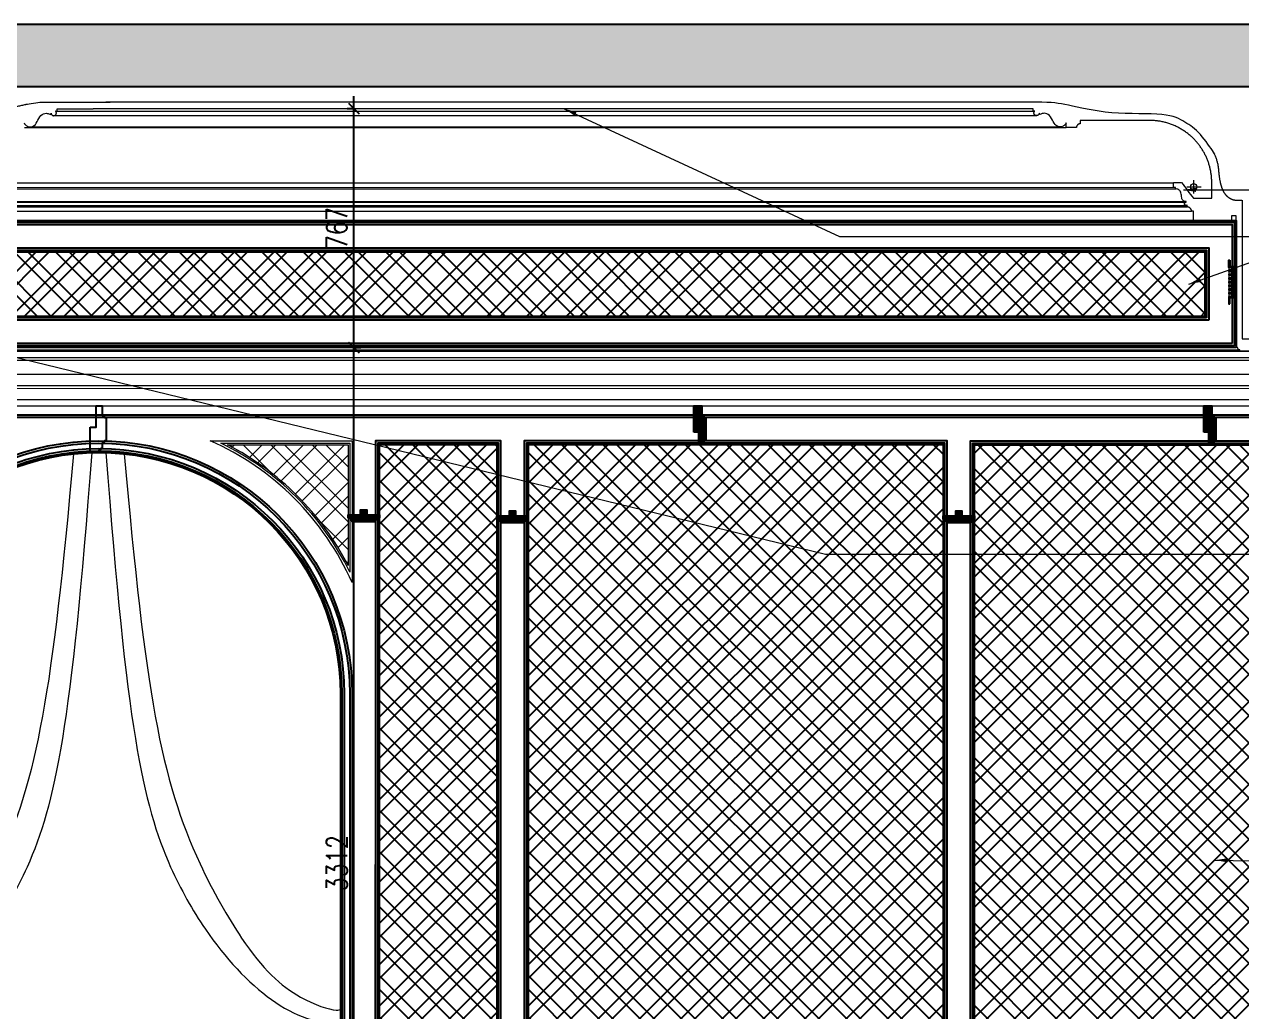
# Model space of a CAD drawing. Header units: inches. Extents: x -12478 to 399182, y -23212 to 525552.
# Drawn here: x 23751 to 27658, y 20041 to 23212 of the extents above; entities that cross this region are included whole.
import ezdxf

# ---------------------------------------------------------------- set-up
doc = ezdxf.new("R2010")
doc.units = ezdxf.units.IN
doc.header["$LTSCALE"] = 1000
doc.header["$MEASUREMENT"] = 0
doc.linetypes.add('DASHED', pattern=[0.75, 0.5, -0.25])
doc.linetypes.add('HIDDEN', pattern=[0.375, 0.25, -0.125])
for name, color, linetype in [('A-DIM', 9, 'Continuous'), ('A-Hidden', 8, 'HIDDEN'), ('FURNITURE', 200, 'Continuous'), ('Layer3', 3, 'Continuous'), ('Layer7', 8, 'Continuous'), ('METAL', 5, 'Continuous'), ('PROJECTION', 8, 'Continuous')]:
    doc.layers.add(name, color=color, linetype=linetype)
for name, color, linetype, lineweight in [('Fabric', 253, 'Continuous', 0), ('GRC', 41, 'Continuous', 0), ('ID-NOTES', 3, 'Continuous', 0), ('Lighting', 5, 'Continuous', 0), ('Stone', 41, 'Continuous', 0), ('Wood treillis', 111, 'Continuous', 0)]:
    doc.layers.add(name, color=color, linetype=linetype, lineweight=lineweight)
doc.layers.add('Stone-GRG', color=7, linetype='Continuous', lineweight=0, true_color=0xfff2cc)
doc.styles.add('ST9', font='romans.shx', dxfattribs={"width": 0.8})
doc.styles.add('ZZ-Dim All', font='romans.shx', dxfattribs={"width": 0.8})
doc.dimstyles.new('DIM 0200', dxfattribs={"dimscale": 200, "dimtxt": 1, "dimasz": 0.8, "dimexe": 0.5, "dimexo": 1, "dimgap": 0.4, "dimtad": 1, "dimdec": 0, "dimrnd": 10, "dimdsep": 46, "dimtxsty": 'ZZ-Dim All', "dimblk1": 'ARCHTICK', "dimblk2": 'ARCHTICK', "dimsah": 1, "dimcen": 1, "dimdle": 0.5, "dimclrd": 256, "dimclre": 256, "dimclrt": 256, "dimadec": 0, "dimazin": 2, "dimtfac": 1, "dimtdec": 0, "dimtix": 1, "dimtmove": 2, "dimatfit": 2, "dimfxl": 1, "dimfxlon": 1, "dimtolj": 1, "dimtzin": 0, "dimlwd": -1, "dimlwe": -1, "dimarcsym": 0})
doc.dimstyles.new('DIM-20', dxfattribs={"dimscale": 1000, "dimtxt": 0.044, "dimasz": 0.035, "dimexe": 0.022, "dimexo": 0.022, "dimgap": 0.022, "dimtad": 1, "dimdec": 0, "dimzin": 0, "dimdsep": 46, "dimtxsty": 'ST9', "dimblk1": 'ARCHTICK', "dimblk2": 'ARCHTICK', "dimsah": 1, "dimcen": 0.088, "dimdle": 0.04, "dimclrd": 256, "dimclre": 256, "dimclrt": 3, "dimadec": 0, "dimazin": 0, "dimtfac": 1, "dimtdec": 0, "dimtix": 1, "dimtofl": 0, "dimtmove": 1, "dimatfit": 3, "dimldrblk": 'CLOSED', "dimfxl": 1, "dimtolj": 1, "dimtzin": 0, "dimarcsym": 0})

# ---------------------------------------------------------------- blocks, each defined once
blk = doc.blocks.new('light')
at = {"layer": 'Lighting'}
for p, q in [((111358.2, -7170.5), (111358.2, -7213.4)), ((111336.9, -7192.4), (111382.3, -7192.4))]:
    blk.add_line(p, q, dxfattribs=at)
blk.add_circle((111358.2, -7192.4), 9.95, dxfattribs=at)
blk = doc.blocks.new('section ceiling a')
at = {"layer": 'GRC', "elevation": 0}
blk.add_lwpolyline([(380678.3, 131338.5), (380678.3, 130893.5), (381308.3, 130893.5), (381308.3, 130853.5), (381113.6, 130853.5), (381113.6, 130853.5), (381113.6, 130853.5), (381085.7, 130853.5), (381085.7, 130858.5, -0.413614), (381078.6, 130865.6), (381073.6, 130865.6), (381073.6, 130870.6), (380758.3, 130870.6), (380758.3, 130865.6), (380753.3, 130865.6, -0.413614), (380746.2, 130858.5), (380746.2, 130853.5), (380670.4, 130853.5), (380670.4, 130853.5), (380670.4, 130858.5, -0.413614), (380663.3, 130865.6), (380658.3, 130865.6), (380658.3, 131288.1)], format="xyb", dxfattribs=at)
at = {"layer": 'GRC'}
for points, weights, knots in [([(376203.4, 131338.5, 0), (376280.2, 131325.5, 0), (376276, 131427, 0), (376280, 131446.6, 0), (376286.1, 131490, 0), (376317.3, 131531.1, 0), (376354.8, 131567.2, 0), (376387.4, 131592.1, 0), (376425.1, 131618.4, 0), (376511.4, 131616.2, 0), (376690.3, 131612.5, 0), (376759.5, 131652.2, 0), (376828.3, 131653.6, 0), (376878.2, 131653.6, 0), (377102.6, 131653.6, 0), (377030.2, 131653.6, 0)], [1, 1, 1, 1, 0.949253021674, 0.949253021674, 1, 0.949253021674, 0.949253021674, 1, 1, 1, 1, 1, 1, 1], [0.672419, 0.672419, 0.672419, 0.672419, 1.619398, 1.619398, 1.619398, 2.404796, 2.404796, 2.404796, 3.190194, 3.190194, 3.190194, 4.002694, 4.002694, 4.002694, 4.856498, 4.856498, 4.856498, 4.856498]), ([(380678.3, 131338.5, 0), (380601.5, 131325.5, 0), (380605.7, 131427, 0), (380601.7, 131446.6, 0), (380595.6, 131490, 0), (380564.4, 131531.1, 0), (380526.9, 131567.2, 0), (380494.3, 131592.1, 0), (380456.6, 131618.4, 0), (380370.3, 131616.2, 0), (380191.4, 131612.5, 0), (380122.2, 131652.2, 0), (380053.4, 131653.6, 0), (380003.5, 131653.6, 0), (379759.1, 131653.6, 0), (377044.5, 131653.6, 0)], [1, 1, 1, 1, 0.949253021674, 0.949253021674, 1, 0.949253021674, 0.949253021674, 1, 1, 1, 1, 1, 1, 1], [0.672419, 0.672419, 0.672419, 0.672419, 1.619398, 1.619398, 1.619398, 2.404796, 2.404796, 2.404796, 3.190194, 3.190194, 3.190194, 4.002694, 4.002694, 4.002694, 4.856498, 4.856498, 4.856498, 4.856498]), ([(380521.8, 131536.5, 0), (380483.8, 131574.5, 0), (380434.1, 131595.1, 0), (380380.4, 131595.1, 0), (380306.1, 131595.1, 0), (380231.9, 131595.1, 0), (380157.6, 131595.1, 0)], [1, 0.949253021674, 0.949253021674, 1, 1, 1, 1], [1220.88428, 1220.88428, 1220.88428, 1220.88428, 1221.669678, 1221.669678, 1221.669678, 1222.669678, 1222.669678, 1222.669678, 1222.669678]), ([(380580.4, 131345.1, 0), (380580.4, 131361.8, 0), (380580.4, 131378.4, 0), (380580.4, 131395.1, 0), (380580.4, 131448.9, 0), (380559.8, 131498.5, 0), (380521.8, 131536.5, 0)], [1, 1, 1, 1, 0.949253021674, 0.949253021674, 1], [1219.098882, 1219.098882, 1219.098882, 1219.098882, 1220.098882, 1220.098882, 1220.098882, 1220.88428, 1220.88428, 1220.88428, 1220.88428])]:
    blk.add_rational_spline(points, weights, degree=3, knots=knots, dxfattribs=at)
for points, knots in [([(376769.1, 131586.8, 0), (376769.6, 131585.1, 0), (376772.1, 131580.9, 0), (376781.6, 131572.6, 0), (376803.4, 131575.3, 0), (376812.3, 131596.9, 0), (376823.2, 131615.2, 0), (376841.1, 131619.3, 0), (376849.9, 131615.8, 0), (376852.6, 131613.7, 0)], [1227.240474, 1227.240474, 1227.240474, 1227.240474, 1263.20953, 1323.395093, 1470.775087, 1611.888659, 1766.488267, 1876.411689, 1946.427942, 1946.427942, 1946.427942, 1946.427942]), ([(380112.6, 131586.8, 0), (380112.1, 131585.1, 0), (380109.5, 131580.9, 0), (380100.1, 131572.6, 0), (380078.3, 131575.3, 0), (380069.4, 131596.9, 0), (380058.5, 131615.2, 0), (380040.6, 131619.3, 0), (380031.8, 131615.8, 0), (380029.1, 131613.7, 0)], [1227.240474, 1227.240474, 1227.240474, 1227.240474, 1263.20953, 1323.395093, 1470.775087, 1611.888659, 1766.488267, 1876.411689, 1946.427942, 1946.427942, 1946.427942, 1946.427942]), ([(380498.1, 131334.4, 0), (380495.2, 131334.4, 0), (380487.8, 131335.7, 0), (380482.4, 131348.2, 0), (380483.5, 131360.8, 0), (380476.9, 131372.2, 0), (380469, 131375.2, 0), (380464.6, 131375.1, 0), (380463.6, 131375.1, 0)], [12.38377, 12.38377, 12.38377, 12.38377, 191.063387, 414.968475, 742.989527, 949.449289, 1151.746905, 1213.098882, 1213.098882, 1213.098882, 1213.098882])]:
    blk.add_open_spline(points, degree=3, knots=knots, dxfattribs=at)
for points in [[(376852.6, 131613.7, 0), (376853.4, 131615.4, 0), (376854.2, 131617.1, 0), (376855, 131618.8, 0)], [(376869.3, 131625, 0), (376870.9, 131625, 0), (376872.5, 131625, 0), (376874.1, 131625, 0)], [(376874.1, 131625, 0), (376874.1, 131627.5, 0), (376874.1, 131630.1, 0), (376874.1, 131632.6, 0)], [(376874.1, 131632.6, 0), (376910.1, 131632.6, 0), (376946.1, 131632.6, 0), (376990, 131632.6, 0)], [(380007.6, 131632.6, 0), (379971.6, 131632.6, 0), (379935.6, 131632.6, 0), (376990, 131632.6, 0)], [(380007.6, 131625, 0), (380007.6, 131627.5, 0), (380007.6, 131630.1, 0), (380007.6, 131632.6, 0)], [(380012.4, 131625, 0), (380010.8, 131625, 0), (380009.2, 131625, 0), (380007.6, 131625, 0)], [(380029.1, 131613.7, 0), (380028.3, 131615.4, 0), (380027.5, 131617.1, 0), (380026.7, 131618.8, 0)], [(380157.6, 131595.1, 0), (380157.6, 131591.4, 0), (380157.6, 131587.6, 0), (380157.6, 131583.9, 0)], [(380112.6, 131572.6, 0), (380112.6, 131577.4, 0), (380112.6, 131582.1, 0), (380112.6, 131586.8, 0)], [(380146.3, 131572.6, 0), (380135.1, 131572.6, 0), (380123.8, 131572.6, 0), (380112.6, 131572.6, 0)], [(380457.6, 131380.1, 0), (380457.6, 131385.1, 0), (380457.6, 131390.1, 0), (380457.6, 131395.1, 0)], [(380457.6, 131395.1, 0), (380466.3, 131395.1, 0), (380475, 131395.1, 0), (380483.6, 131395.1, 0)], [(380463.6, 131380.1, 0), (380461.6, 131380.1, 0), (380459.6, 131380.1, 0), (380457.6, 131380.1, 0)], [(380463.6, 131375.1, 0), (380463.6, 131376.8, 0), (380463.6, 131378.4, 0), (380463.6, 131380.1, 0)], [(380483.6, 131395.1, 0), (380496.2, 131378.4, 0), (380508.8, 131361.8, 0), (380521.4, 131345.1, 0)], [(380498.1, 131332.4, 0), (380498.1, 131333, 0), (380498.1, 131333.7, 0), (380498.1, 131334.4, 0)], [(380501.4, 131317.1, 0), (380501.4, 131319.1, 0), (380501.4, 131321.1, 0), (380501.4, 131323.1, 0)], [(380521.4, 131345.1, 0), (380541, 131345.1, 0), (380560.7, 131345.1, 0), (380580.4, 131345.1, 0)], [(380521.4, 131303.1, 0), (380519.4, 131303.1, 0), (380517.4, 131303.1, 0), (380515.4, 131303.1, 0)], [(380521.4, 131273.1, 0), (380521.4, 131283.1, 0), (380521.4, 131293.1, 0), (380521.4, 131303.1, 0)], [(380658.3, 131288.1, 0), (380653.3, 131288.1, 0), (380648.3, 131288.1, 0), (380643.3, 131288.1, 0)], [(380643.3, 131288.1, 0), (380643.3, 131283.1, 0), (380643.3, 131278.1, 0), (380643.3, 131273.1, 0)], [(380643.3, 131273.1, 0), (380574.7, 131273.1, 0), (380548, 131273.1, 0), (380521.4, 131273.1, 0)]]:
    blk.add_open_spline(points, degree=3, dxfattribs=at)
for points, weights in [([(376855, 131618.8, 0), (376855, 131614.7, 0), (376857.5, 131611.5, 0), (376861.4, 131610.5, 0)], [1, 0.859857415077, 0.859857415077, 1]), ([(376861.4, 131610.5, 0), (376865.3, 131609.5, 0), (376869, 131611.1, 0), (376871, 131614.7, 0)], [1, 0.859857415077, 0.859857415077, 1]), ([(376871, 131614.7, 0), (376872.9, 131618.3, 0), (376872.3, 131622.2, 0), (376869.3, 131625, 0)], [1, 0.859857415077, 0.859857415077, 1]), ([(380010.7, 131614.7, 0), (380008.8, 131618.3, 0), (380009.4, 131622.2, 0), (380012.4, 131625, 0)], [1, 0.859857415077, 0.859857415077, 1]), ([(380020.3, 131610.5, 0), (380016.4, 131609.5, 0), (380012.7, 131611.1, 0), (380010.7, 131614.7, 0)], [1, 0.859857415077, 0.859857415077, 1]), ([(380026.7, 131618.8, 0), (380026.7, 131614.7, 0), (380024.2, 131611.5, 0), (380020.3, 131610.5, 0)], [1, 0.859857415077, 0.859857415077, 1]), ([(380157.6, 131583.9, 0), (380151, 131583.9, 0), (380146.3, 131579.2, 0), (380146.3, 131572.6, 0)], [1, 0.80473785416, 0.80473785416, 1]), ([(380495.2, 131322.9, 0), (380493.3, 131324.2, 0), (380492.5, 131326.4, 0), (380493.2, 131328.7, 0)], [1, 0.869851736995, 0.869851736995, 1]), ([(380493.2, 131328.7, 0), (380493.9, 131331, 0), (380495.8, 131332.4, 0), (380498.1, 131332.4, 0)], [1, 0.869851736995, 0.869851736995, 1]), ([(380501.4, 131323.1, 0), (380499.5, 131321.6, 0), (380497.2, 131321.5, 0), (380495.2, 131322.9, 0)], [1, 0.869851736995, 0.869851736995, 1]), ([(380515.4, 131303.1, 0), (380515.4, 131311.3, 0), (380509.6, 131317.1, 0), (380501.4, 131317.1, 0)], [1, 0.804737854124, 0.804737854124, 1])]:
    blk.add_rational_spline(points, weights, degree=3, dxfattribs=at)
blk.add_blockref('light', (269163.8, 138574.1, 0), dxfattribs=at)
blk = doc.blocks.new('DIFFUSER SEC')
at = {"layer": 'FURNITURE', "color": 251, "linetype": 'Continuous', "lineweight": 0}
for p, q in [((55028.5, -20119.8), (55028.5, -20213.8)), ((55051.5, -20119.8), (55051.5, -20213.8))]:
    blk.add_line(p, q, dxfattribs=at)
at = {"layer": 'METAL'}
for points in [[(55048.5, -20096.8), (55048.5, -20116.8), (55028.5, -20116.8), (55028.5, -20119.8), (55051.5, -20119.8), (55051.5, -20096.8), (55048.5, -20096.8)], [(55048.5, -20236.8), (55048.5, -20216.8), (55028.5, -20216.8), (55028.5, -20213.8), (55051.5, -20213.8), (55051.5, -20236.8), (55048.5, -20236.8)]]:
    blk.add_lwpolyline(points, dxfattribs=at)
for points in [[(55028.5, -20130.2), (55051.5, -20130.2), (55051.5, -20132.2), (55028.5, -20132.2)], [(55028.5, -20142.1), (55051.5, -20142.1), (55051.5, -20144.1), (55028.5, -20144.1)], [(55028.5, -20154), (55051.5, -20154), (55051.5, -20156), (55028.5, -20156)], [(55028.5, -20165.8), (55051.5, -20165.8), (55051.5, -20167.8), (55028.5, -20167.8)], [(55028.5, -20177.7), (55051.5, -20177.7), (55051.5, -20179.7), (55028.5, -20179.7)], [(55028.5, -20189.6), (55051.5, -20189.6), (55051.5, -20191.6), (55028.5, -20191.6)], [(55028.5, -20201.5), (55051.5, -20201.5), (55051.5, -20203.5), (55028.5, -20203.5)]]:
    blk.add_lwpolyline(points, close=True, dxfattribs=at)
at = {"layer": 'PROJECTION'}
for p, q in [((55037.5, -20130.2), (55037.5, -20119.8)), ((55042.5, -20130.2), (55042.5, -20119.8)), ((55037.5, -20142.1), (55037.5, -20132.2)), ((55037.5, -20154), (55037.5, -20144.1)), ((55037.5, -20165.8), (55037.5, -20156)), ((55042.5, -20142.1), (55042.5, -20132.2)), ((55042.5, -20154), (55042.5, -20144.1)), ((55042.5, -20165.8), (55042.5, -20156)), ((55037.5, -20177.7), (55037.5, -20167.8)), ((55037.5, -20189.6), (55037.5, -20179.7)), ((55037.5, -20201.5), (55037.5, -20191.6)), ((55042.5, -20177.7), (55042.5, -20167.8)), ((55042.5, -20189.6), (55042.5, -20179.7)), ((55042.5, -20201.5), (55042.5, -20191.6)), ((55037.5, -20213.8), (55037.5, -20203.5)), ((55042.5, -20213.8), (55042.5, -20203.5))]:
    blk.add_line(p, q, dxfattribs=at)
blk = doc.blocks.new('_ARCHTICK')
at = {"color": 0, "linetype": 'ByBlock', "const_width": 0.15}
blk.add_lwpolyline([(-0.5, -0.5), (0.5, 0.5)], dxfattribs=at)
blk = doc.blocks.new('A$C4cf03dc6')
at = {"layer": 'Fabric', "lineweight": 0}
for points, knots in [([(1005.3, 2963.4, 0), (939.7, 2087.2, 0), (870, 1745.2, 0), (612.8, 1290.6, 0), (392.5, 1114.4, 0), (253, 1136.7, 0)], [407.218474, 407.218474, 407.218474, 407.218474, 756.841523, 881.937441, 1265.355331, 1265.355331, 1265.355331, 1265.355331]), ([(946.6, 2959.8, 0), (879.1, 2197.2, 0), (814.1, 1823.5, 0), (540.8, 1340.4, 0), (402.1, 1211.3, 0), (268.4, 1167.9, 0), (253, 1175, 0), (253, 1175, 0), (253, 1175, 0), (253, 1175, 0)], [365.515274, 365.515274, 365.515274, 365.515274, 756.841523, 881.937441, 1071.680382, 1208.200709, 1265.782785, 1265.782785, 1265.786307, 1265.786307, 1265.786307, 1265.786307]), ([(1050.8, 2963.4, 0), (1116.4, 2087.2, 0), (1186.1, 1745.2, 0), (1443.3, 1290.6, 0), (1663.6, 1114.4, 0), (1803.1, 1136.7, 0)], [407.218474, 407.218474, 407.218474, 407.218474, 756.841523, 881.937441, 1265.355331, 1265.355331, 1265.355331, 1265.355331]), ([(1109.5, 2959.8, 0), (1177, 2197.2, 0), (1242, 1823.5, 0), (1515.3, 1340.4, 0), (1654, 1211.3, 0), (1787.7, 1167.9, 0), (1803.1, 1175, 0), (1803.1, 1175, 0), (1803.1, 1175, 0), (1803.1, 1175, 0)], [365.515274, 365.515274, 365.515274, 365.515274, 756.841523, 881.937441, 1071.680382, 1208.200709, 1265.782785, 1265.782785, 1265.786307, 1265.786307, 1265.786307, 1265.786307])]:
    blk.add_open_spline(points, degree=3, knots=knots, dxfattribs=at)
blk = doc.blocks.new('*D362')
at = {"layer": 'A-DIM', "lineweight": -2, "transparency": 16777216}
for p, q in [((24808.6, 18822.1), (24808.6, 22214.1)), ((24811.6, 22174.1), (24830.6, 22174.1)), ((24811.6, 18862.1), (24830.6, 18862.1))]:
    blk.add_line(p, q, dxfattribs=at)
at = {"layer": 'Defpoints', "color": 0, "transparency": 16777216}
for p in [(24789.6, 22174.1, 0), (24808.6, 22174.1), (24789.6, 18862.1, 0)]:
    blk.add_point(p, dxfattribs=at)
at = {"layer": 'A-DIM', "lineweight": -2, "transparency": 16777216, "xscale": 35, "yscale": 35, "zscale": 35}
for p, rotation in [((24808.6, 22174.1), 90), ((24808.6, 18862.1), 270)]:
    blk.add_blockref('_ARCHTICK', p, dxfattribs=dict(at, rotation=rotation))
at = {"layer": 'A-DIM', "color": 3, "transparency": 16777216, "insert": (24753.6, 20518.1), "char_height": 66, "attachment_point": 5, "rotation": 90, "style": 'ST9'}
blk.add_mtext('\\A1;3312', dxfattribs=at)
blk = doc.blocks.new('_CLOSED')
at = {"color": 0, "linetype": 'ByBlock'}
for p, q in [((-1, 0.17), (0, 0)), ((-1, 0.17), (-1, -0.17)), ((0, 0), (-1, -0.17)), ((0, 0), (-1, 0))]:
    blk.add_line(p, q, dxfattribs=at)
blk = doc.blocks.new('*D363')
at = {"layer": 'A-DIM', "lineweight": -2, "transparency": 16777216}
for p, q in [((24808.6, 22134.1), (24808.6, 22981.2)), ((24808.6, 22941.2), (24786.6, 22941.2)), ((24808.6, 22174.1), (24786.6, 22174.1))]:
    blk.add_line(p, q, dxfattribs=at)
at = {"layer": 'Defpoints', "color": 0, "transparency": 16777216}
for p in [(24808.6, 22941.2), (24830.6, 22941.2, 0), (24830.6, 22174.1)]:
    blk.add_point(p, dxfattribs=at)
at = {"layer": 'A-DIM', "lineweight": -2, "transparency": 16777216, "xscale": 35, "yscale": 35, "zscale": 35}
for p, rotation in [((24808.6, 22941.2), 90), ((24808.6, 22174.1), 270)]:
    blk.add_blockref('_ARCHTICK', p, dxfattribs=dict(at, rotation=rotation))
at = {"layer": 'A-DIM', "color": 3, "transparency": 16777216, "insert": (24753.6, 22557.6), "char_height": 66, "attachment_point": 5, "rotation": 90, "style": 'ST9'}
blk.add_mtext('\\A1;767', dxfattribs=at)

msp = doc.modelspace()

# ---------------------------------------------------------------- hatches: boundary and pattern name
at = {"layer": 'Layer7'}
h = msp.add_hatch(dxfattribs=at)
h.set_pattern_fill('AR-CONC', color=256, scale=10, style=0)
h.set_pattern_definition([(50, (-18532.32, 29289.3), (71.72602, -6.27521), [7.5, -82.5]), (355, (-18532.32, 29289.3), (-13.87513, 75.21921), [6, -66]), (100.4514, (-18526.34, 29288.78), (57.85094, 68.94395), [6.37402, -70.11421]), (46.1842, (-18532.32, 29309.3), (106.7241, -16.5519), [11.25, -123.75]), (96.6356, (-18523.43, 29307.92), (93.46627, 97.41179), [9.56103, -105.1713]), (351.1842, (-18532.32, 29309.3), (93.4662, 97.41186), [9, -99]), (21, (-18522.32, 29304.3), (59.690705, -40.26189), [7.5, -82.5]), (326, (-18522.32, 29304.3), (24.33153, 72.515), [6, -66]), (71.4514, (-18517.346, 29300.95), (84.02226, 32.25305), [6.37402, -70.11421]), (37.5, (-18532.32, 29289.302), (1.215986, 33.289385), [0, -65.2, 0, -67, 0, -66.25]), (7.5, (-18532.32, 29289.302), (26.306954, 39.44117), [0, -38.2, 0, -63.7, 0, -25.25]), (327.5, (-18554.62, 29289.302), (53.382244, -2.255487), [0, -25, 0, -78, 0, -103.5]), (317.5, (-18564.62, 29289.302), (58.318617, 10.0105), [0, -32.5, 0, -51.8, 0, -73.5])])
h.paths.add_polyline_path([(21965, 23212.1), (21965, 23012.1), (28510.1, 23012.1), (28510.1, 23212.1)])
at = {"layer": 'Stone-GRG', "lineweight": 0}
h = msp.add_hatch(dxfattribs=at)
h.set_pattern_fill('ANSI31', color=253, scale=20)
h.set_pattern_definition([(45, (-65929.582, -12056.0905), (-1.76776695, 1.76776695), [])])
edge = h.paths.add_edge_path()
edge.add_line((25899.2, 21902), (25899.2, 21987))
edge.add_line((25899.2, 21987), (25925.3, 21987))
edge.add_line((25925.3, 21987), (25925.3, 21962))
edge.add_line((25925.3, 21962), (25925.3, 21957))
edge.add_arc((25925.3, 21949.5), 7.5, 0, 90, ccw=False)
edge.add_line((25932.8, 21949.5), (25937.8, 21949.5))
edge.add_line((25937.8, 21949.5), (25937.8, 21874.5))
edge.add_line((25937.8, 21874.5), (25932.8, 21874.5))
edge.add_arc((25925.3, 21874.5), 7.5, -90, 0, ccw=False)
edge.add_line((25925.3, 21867), (25925.3, 21862))
edge.add_line((25925.3, 21862), (25915.3, 21862))
edge.add_line((25915.3, 21862), (25915.3, 21902))
edge.add_line((25915.3, 21902), (25899.2, 21902))
h = msp.add_hatch(dxfattribs=at)
h.set_pattern_fill('ANSI31', color=253, scale=20)
h.set_pattern_definition([(45, (-64292.5377, -12056.0898), (-1.76776695, 1.76776695), [])])
edge = h.paths.add_edge_path()
edge.add_line((27536.3, 21902), (27536.3, 21987))
edge.add_line((27536.3, 21987), (27562.4, 21987))
edge.add_line((27562.4, 21987), (27562.4, 21962))
edge.add_line((27562.4, 21962), (27562.4, 21957))
edge.add_arc((27562.4, 21949.5), 7.5, 0, 90, ccw=False)
edge.add_line((27569.9, 21949.5), (27574.9, 21949.5))
edge.add_line((27574.9, 21949.5), (27574.9, 21874.5))
edge.add_line((27574.9, 21874.5), (27569.9, 21874.5))
edge.add_arc((27562.4, 21874.5), 7.5, -90, 0, ccw=False)
edge.add_line((27562.4, 21867), (27562.4, 21862))
edge.add_line((27562.4, 21862), (27552.4, 21862))
edge.add_line((27552.4, 21862), (27552.4, 21902))
edge.add_line((27552.4, 21902), (27536.3, 21902))
h = msp.add_hatch(dxfattribs=at)
h.set_pattern_fill('ANSI31', color=253, scale=20)
h.set_pattern_definition([(45, (20421.132, 3.199), (-1.76776695, 1.76776695), [])])
edge = h.paths.add_edge_path()
edge.add_line((24850, 21637.1), (24890.3, 21637.1))
edge.add_line((24890.3, 21637.1), (24890.3, 21627.1))
edge.add_line((24890.3, 21627.1), (24890.3, 21627.1))
edge.add_line((24890.3, 21627.1), (24885.3, 21627.1))
edge.add_arc((24877.8, 21627.1), 7.5, -90, 0, ccw=False)
edge.add_line((24877.8, 21619.6), (24877.8, 21614.6))
edge.add_line((24877.8, 21614.6), (24802.5, 21614.6))
edge.add_line((24802.5, 21614.6), (24802.5, 21619.6))
edge.add_arc((24802.5, 21627.1), 7.5, 180, 270, ccw=False)
edge.add_line((24795, 21627.1), (24790, 21627.1))
edge.add_line((24790, 21627.1), (24790, 21637.1))
edge.add_line((24790, 21637.1), (24830, 21637.1))
edge.add_line((24830, 21637.1), (24830, 21653.2))
edge.add_line((24830, 21653.2), (24850, 21653.2))
edge.add_line((24850, 21653.2), (24850, 21637.1))
h = msp.add_hatch(dxfattribs=at)
h.set_pattern_fill('ANSI31', color=253, scale=20)
h.set_pattern_definition([(45, (20898.7928, -0.5808), (-1.76776695, 1.76776695), [])])
edge = h.paths.add_edge_path()
edge.add_line((25327.7, 21633.3), (25367.9, 21633.3))
edge.add_line((25367.9, 21633.3), (25367.9, 21623.3))
edge.add_line((25367.9, 21623.3), (25367.9, 21623.3))
edge.add_line((25367.9, 21623.3), (25362.9, 21623.3))
edge.add_arc((25355.4, 21623.3), 7.5, -90, 0, ccw=False)
edge.add_line((25355.4, 21615.8), (25355.4, 21610.8))
edge.add_line((25355.4, 21610.8), (25280.2, 21610.8))
edge.add_line((25280.2, 21610.8), (25280.2, 21615.8))
edge.add_arc((25280.2, 21623.3), 7.5, 180, 270, ccw=False)
edge.add_line((25272.7, 21623.3), (25267.7, 21623.3))
edge.add_line((25267.7, 21623.3), (25267.7, 21633.3))
edge.add_line((25267.7, 21633.3), (25307.7, 21633.3))
edge.add_line((25307.7, 21633.3), (25307.7, 21649.4))
edge.add_line((25307.7, 21649.4), (25327.7, 21649.4))
edge.add_line((25327.7, 21649.4), (25327.7, 21633.3))
h = msp.add_hatch(dxfattribs=at)
h.set_pattern_fill('ANSI31', color=253, scale=20)
h.set_pattern_definition([(45, (22331.2925, -0.656), (-1.76776695, 1.76776695), [])])
edge = h.paths.add_edge_path()
edge.add_line((26760.2, 21633.2), (26800.4, 21633.2))
edge.add_line((26800.4, 21633.2), (26800.4, 21623.2))
edge.add_line((26800.4, 21623.2), (26800.4, 21623.2))
edge.add_line((26800.4, 21623.2), (26795.4, 21623.2))
edge.add_arc((26787.9, 21623.2), 7.5, -90, 0, ccw=False)
edge.add_line((26787.9, 21615.7), (26787.9, 21610.7))
edge.add_line((26787.9, 21610.7), (26712.7, 21610.7))
edge.add_line((26712.7, 21610.7), (26712.7, 21615.7))
edge.add_arc((26712.7, 21623.2), 7.5, 180, 270, ccw=False)
edge.add_line((26705.2, 21623.2), (26700.2, 21623.2))
edge.add_line((26700.2, 21623.2), (26700.2, 21633.2))
edge.add_line((26700.2, 21633.2), (26740.2, 21633.2))
edge.add_line((26740.2, 21633.2), (26740.2, 21649.3))
edge.add_line((26740.2, 21649.3), (26760.2, 21649.3))
edge.add_line((26760.2, 21649.3), (26760.2, 21633.2))
at = {"layer": 'Wood treillis', "lineweight": -2}
h = msp.add_hatch(dxfattribs=at)
h.set_pattern_fill('ANSI32', color=256, scale=250, angle=90)
h.set_pattern_definition([(135, (15307.57, -0.02), (-66.29126, -66.29126), []), (135, (15307.57, 44.17), (-66.29126, -66.29126), [])])
h.paths.add_polyline_path([(23305, 22274.2), (27540, 22274.2), (27540, 22481.7), (23305, 22481.7)])
h = msp.add_hatch(dxfattribs=at)
h.set_pattern_fill('ANSI32', color=256, scale=240)
h.set_pattern_definition([(45, (15307.57, -0.02), (-63.6396, 63.6396), []), (45, (15349.99, -0.02), (-63.6396, 63.6396), [])])
h.paths.add_polyline_path([(23305, 22481.6), (23305, 22274.1), (27540, 22274.2), (27540, 22481.7)])
at = {"layer": 'Wood treillis'}
h = msp.add_hatch(dxfattribs=at)
h.set_pattern_fill('ANSI32', color=256, scale=250)
edge = h.paths.add_edge_path()
edge.add_line((24402.4, 21862), (24790, 21862))
edge.add_line((24790, 21862), (24790, 21474.4))
edge.add_arc((23990, 21062), 900, 27.2722, 62.7312)
h = msp.add_hatch(dxfattribs=at)
h.set_pattern_fill('ANSI32', color=256, scale=250, angle=90)
edge = h.paths.add_edge_path()
edge.add_line((24402.4, 21862), (24790, 21862))
edge.add_line((24790, 21862), (24790, 21474.4))
edge.add_arc((23990, 21062), 900, 27.2722, 62.7312)
at = {"layer": 'Wood treillis', "lineweight": -2}
h = msp.add_hatch(dxfattribs=at)
h.set_pattern_fill('ANSI32', color=256, scale=250)
h.set_pattern_definition([(45, (15967.8, -0.02), (-66.29126, 66.29126), []), (45, (16011.99, -0.02), (-66.29126, 66.29126), [])])
h.paths.add_polyline_path([(25259.8, 19167), (25268.1, 19167), (25268, 21862), (25259.8, 21862), (24890, 21862), (24889.8, 19167)])
h = msp.add_hatch(dxfattribs=at)
h.set_pattern_fill('ANSI32', color=256, scale=250, angle=90)
h.set_pattern_definition([(135, (15967.8, -0.02), (-66.29126, -66.29126), []), (135, (15967.8, 44.17), (-66.29126, -66.29126), [])])
h.paths.add_polyline_path([(25259.8, 19167), (24889.8, 19167), (24890, 21862), (25259.8, 21862), (25268, 21862), (25268.1, 19167)])
h = msp.add_hatch(dxfattribs=at)
h.set_pattern_fill('ANSI32', color=256, scale=250)
h.set_pattern_definition([(45, (16445.73, -0.05), (-66.29126, 66.29126), []), (45, (16489.925, -0.05), (-66.29126, 66.29126), [])])
h.paths.add_polyline_path([(26692.5, 19167), (26700.7, 19167), (26700.6, 21862), (26692.5, 21862), (25368, 21862), (25367.8, 19167)])
h = msp.add_hatch(dxfattribs=at)
h.set_pattern_fill('ANSI32', color=256, scale=250, angle=90)
h.set_pattern_definition([(135, (16445.73, -0.05), (-66.29126, -66.29126), []), (135, (16445.73, 44.14), (-66.29126, -66.29126), [])])
h.paths.add_polyline_path([(25737.7, 19167), (25367.8, 19167), (25368, 21862), (25737.8, 21862), (26700.6, 21862), (26700.7, 19167)])
h = msp.add_hatch(dxfattribs=at)
h.set_pattern_fill('ANSI32', color=256, scale=250)
h.set_pattern_definition([(45, (16455.59, -0.05), (-66.29126, 66.29126), []), (45, (16499.78, -0.05), (-66.29126, 66.29126), [])])
h.paths.add_polyline_path([(26808.6, 19167), (26800.3, 19167), (26800.4, 21862), (26808.6, 21862), (28133.1, 21862), (28133.2, 19167)])
h = msp.add_hatch(dxfattribs=at)
h.set_pattern_fill('ANSI32', color=256, scale=250, angle=90)
h.set_pattern_definition([(135, (16455.59, -0.05), (-66.29126, -66.29126), []), (135, (16455.59, 44.14), (-66.29126, -66.29126), [])])
h.paths.add_polyline_path([(27753.3, 19167), (28133.2, 19167), (28133.1, 21862), (27753.3, 21862), (26800.4, 21862), (26800.3, 19167)])

# ---------------------------------------------------------------- linework, layer by layer
at = {"layer": 'A-Hidden', "linetype": 'DASHED', "lineweight": 0, "ltscale": 10}
for p, q in [((30610.3, 23012, 0), (17330.2, 23012, 0)), ((30610.3, 22162.5, 0), (17330.2, 22162.5, 0))]:
    msp.add_line(p, q, dxfattribs=at)
at = {"layer": 'GRC', "lineweight": 0}
for p, q in [((23845.9, 22918.8, 0), (26999.1, 22918.8, 0)), ((23855.8, 22933.5, 0), (26989.2, 22933.5, 0)), ((23750.8, 22881.1, 0), (27094.2, 22881.1, 0)), ((23771.3, 22883.1, 0), (27073.7, 22883.1, 0)), ((23405.7, 22703.6, 0), (27439.2, 22703.5, 0)), ((23399.3, 22683.7, 0), (27446.8, 22683.6, 0)), ((23406.4, 22688.7, 0), (27445.2, 22688.6, 0)), ((23362.5, 22625.7, 0), (27483.4, 22625.6, 0)), ((23362.6, 22630.6, 0), (27483, 22630.5, 0)), ((23365.8, 22643, 0), (27479.8, 22642.9, 0)), ((23365.8, 22641, 0), (27479.6, 22640.9, 0)), ((23348.6, 22612, 0), (27497, 22611.9, 0)), ((23342.6, 22581.7, 0), (27502.4, 22581.7, 0)), ((22690.3, 22162.1, 0), (28155.3, 22162, 0)), ((23193, 22167, 0), (27652, 22167, 0)), ((22710.3, 22142.1, 0), (28135.3, 22142, 0)), ((22710.3, 22133.4, 0), (28141.3, 22133.3, 0)), ((22701.7, 22088.2, 0), (28182.7, 22088.1, 0)), ((22624.7, 22043.2, 0), (28232.9, 22043.1, 0)), ((22629.6, 22051.8, 0), (28216, 22051.7, 0)), ((22612.7, 22006.9, 0), (28254.8, 22006.8, 0)), ((22590.8, 21987.1, 0), (28254.8, 21987, 0))]:
    msp.add_line(p, q, dxfattribs=at)
at = {"layer": 'Layer3'}
for p, q in [((21965, 23212.1, 0), (28530.1, 23212.1, 0)), ((21965, 23012.1, 0), (28530.1, 23012.1, 0))]:
    msp.add_line(p, q, dxfattribs=at)
at = {"layer": 'Stone', "lineweight": 0}
msp.add_line((24492.5, 21987, 0), (24827.4, 21987, 0), dxfattribs=at)
at = {"layer": 'Wood treillis', "lineweight": -2, "elevation": 0}
for points in [[(27640, 22174.2), (23205, 22174.2), (23205, 22581.7), (27640, 22581.7)], [(27635, 22179.2), (23210, 22179.2), (23210, 22576.7), (27635, 22576.7)], [(27627.5, 22186.7), (23217.5, 22186.7), (23217.5, 22569.2), (27627.5, 22569.2)], [(27552.5, 22261.7), (23292.5, 22261.7), (23292.5, 22494.2), (27552.5, 22494.2)], [(27545, 22269.2), (23300, 22269.2), (23300, 22486.7), (27545, 22486.7)], [(27540, 22274.2), (23305, 22274.2), (23305, 22481.7), (27540, 22481.7)], [(25259.8, 19154.5), (25280.6, 19154.5), (25280.5, 21874.5), (25259.8, 21874.5), (24877.5, 21874.5), (24877.3, 19154.5)], [(25259.8, 19162), (25273.1, 19162), (25273, 21867), (25259.8, 21867), (24885, 21867), (24884.8, 19162)], [(25259.8, 19167), (25268.1, 19167), (25268, 21862), (25259.8, 21862), (24890, 21862), (24889.8, 19167)], [(26692.5, 19154.5), (26713.2, 19154.5), (26713.1, 21874.5), (26692.5, 21874.5), (25355.5, 21874.5), (25355.3, 19154.5)], [(26692.5, 19162), (26705.7, 19162), (26705.6, 21867), (26692.5, 21867), (25363, 21867), (25362.8, 19162)], [(26692.5, 19167), (26700.7, 19167), (26700.6, 21862), (26692.5, 21862), (25368, 21862), (25367.8, 19167)], [(26808.6, 19154.5), (26787.8, 19154.5), (26788, 21874.5), (26808.6, 21874.5), (28145.6, 21874.5), (28145.7, 19154.5)], [(26808.6, 19162), (26795.3, 19162), (26795.5, 21867), (26808.6, 21867), (28138.1, 21867), (28138.2, 19162)], [(26808.6, 19167), (26800.3, 19167), (26800.4, 21862), (26808.6, 21862), (28133.1, 21862), (28133.2, 19167)]]:
    msp.add_lwpolyline(points, close=True, dxfattribs=at)
at = {"layer": 'Wood treillis', "color": 0, "lineweight": -2, "elevation": 0}
msp.add_lwpolyline([(23961.5, 21918.3), (23981.5, 21918.3), (23981.5, 21987.1), (24000.8, 21987.1), (24000.8, 21957.1, -0.414214), (24008.3, 21949.6), (24013.3, 21949.6), (24013.3, 21874.6), (24008.3, 21874.6, -0.414214), (24000.8, 21867.1), (24000.8, 21862.1), (24000.8, 21862.1), (24000.8, 21849.6), (23995.8, 21849.6, -0.414214), (23988.3, 21842.1), (23988.3, 21837.1), (23961.5, 21837.1)], format="xyb", close=True, dxfattribs=at)
for points in [[(25899.2, 21902), (25899.2, 21987), (25925.3, 21987), (25925.3, 21962), (25925.3, 21962), (25925.3, 21957, -0.414214), (25932.8, 21949.5), (25937.8, 21949.5), (25937.8, 21874.5), (25932.8, 21874.5, -0.414214), (25925.3, 21867), (25925.3, 21862), (25915.3, 21862), (25915.3, 21902), (25899.2, 21902)], [(27536.3, 21902), (27536.3, 21987), (27562.4, 21987), (27562.4, 21962), (27562.4, 21962), (27562.4, 21957, -0.414214), (27569.9, 21949.5), (27574.9, 21949.5), (27574.9, 21874.5), (27569.9, 21874.5, -0.414214), (27562.4, 21867), (27562.4, 21862), (27552.4, 21862), (27552.4, 21902), (27536.3, 21902)], [(24850, 21637.1), (24890.3, 21637.1), (24890.3, 21627.1), (24890.3, 21627.1), (24890.3, 21627.1), (24885.3, 21627.1, -0.414214), (24877.8, 21619.6), (24877.8, 21614.6), (24802.5, 21614.6), (24802.5, 21619.6, -0.414214), (24795, 21627.1), (24790, 21627.1), (24790, 21637.1), (24830, 21637.1), (24830, 21653.2), (24850, 21653.2), (24850, 21637.1)], [(25327.7, 21633.3), (25367.9, 21633.3), (25367.9, 21623.3), (25367.9, 21623.3), (25367.9, 21623.3), (25362.9, 21623.3, -0.414214), (25355.4, 21615.8), (25355.4, 21610.8), (25280.2, 21610.8), (25280.2, 21615.8, -0.414214), (25272.7, 21623.3), (25267.7, 21623.3), (25267.7, 21633.3), (25307.7, 21633.3), (25307.7, 21649.4), (25327.7, 21649.4), (25327.7, 21633.3)], [(26760.2, 21633.2), (26800.4, 21633.2), (26800.4, 21623.2), (26800.4, 21623.2), (26800.4, 21623.2), (26795.4, 21623.2, -0.414214), (26787.9, 21615.7), (26787.9, 21610.7), (26712.7, 21610.7), (26712.7, 21615.7, -0.414214), (26705.2, 21623.2), (26700.2, 21623.2), (26700.2, 21633.2), (26740.2, 21633.2), (26740.2, 21649.3), (26760.2, 21649.3), (26760.2, 21633.2)]]:
    msp.add_lwpolyline(points, format="xyb", dxfattribs=at)
at = {"layer": 'Wood treillis', "lineweight": -2, "elevation": 0}
for points in [[(28228.2, 21957.1), (22616.8, 21957.1)], [(28220.7, 21949.5), (22624.3, 21949.5)]]:
    msp.add_lwpolyline(points, dxfattribs=at)
for points in [[(23177.5, 19042.1), (23177.5, 21062, -0.999994), (24802.5, 21062), (24802.5, 19042.1)], [(23185, 19042.1), (23185, 21062, -0.999994), (24795, 21062), (24795, 19042.1)], [(23202.5, 19042.1), (23202.5, 21062, -0.999994), (24777.5, 21062), (24777.5, 19042.1)], [(23210, 19042.1), (23210, 21062, -0.999994), (24770, 21062), (24770, 19042.1)], [(23215, 19042.1), (23215, 21062, -0.999994), (24765, 21062), (24765, 19042.1)]]:
    msp.add_lwpolyline(points, format="xyb", dxfattribs=at)
at = {"layer": 'Wood treillis', "elevation": 0}
msp.add_lwpolyline([(24347, 21874.6), (24802.5, 21874.6), (24802.5, 21419.1, 0.187853), (24347, 21874.6, -0.667674)], format="xyb", dxfattribs=at)
for points in [[(24381.2, 21867), (24795, 21867), (24795, 21453.3, 0.16806)], [(24402.4, 21862), (24790, 21862), (24790, 21474.4, 0.155966)]]:
    msp.add_lwpolyline(points, format="xyb", close=True, dxfattribs=at)

# ---------------------------------------------------------------- block references
msp.add_blockref('section ceiling a', (-353018.4, -108691.5, 0))
at = {"xscale": -1}
msp.add_blockref('DIFFUSER SEC', (82668.5, 42551.2, 0), dxfattribs=at)
at = {"layer": 'A-DIM'}
msp.add_blockref('A$C4cf03dc6', (22961.9, 18873.3), dxfattribs=at)

# ---------------------------------------------------------------- dimensions: what is measured, and where the dimension line sits
for base, p1, p2, picture, middle in [((24808.6, 22941.2, 0), (24830.6, 22174.1, 0), (24830.6, 22941.2, 0), '*D363', (24753.6, 22557.6, 0)), ((24808.6, 22174.1, 0), (24789.6, 18862.1, 0), (24789.6, 22174.1, 0), '*D362', (24753.6, 20518.1, 0))]:
    dim = msp.add_linear_dim(base=base, p1=p1, p2=p2, angle=90, dimstyle='DIM-20', override={"dimtxt": 0.066}, dxfattribs=at)
    dim.commit()
    dim.dimension.update_dxf_attribs({"geometry": picture, "text_midpoint": middle})

# ---------------------------------------------------------------- leaders
at = {"layer": 'ID-NOTES'}
for points in [[(25483.9, 22941.1, -375.9), (26367.3, 22530.8, -375.9), (29073.3, 22530.8, -375.9)], [(27488.2, 22377.9, 0), (29072.8, 22938.9, 0)], [(27471.7, 22680.3, 0), (29072.8, 22684.9, 0)], [(22413.8, 22461.3, -375.9), (26322.1, 21511.1, -375.9), (29028.1, 21511.1, -375.9)], [(27573, 20528.1, 0), (29072.8, 20499.1, 0)]]:
    msp.add_leader(points, dimstyle='DIM 0200', override={"dimasz": 0.2, "dimtad": 0, "dimclrd": 8}, dxfattribs=at)

doc.saveas('drawing.dxf')
